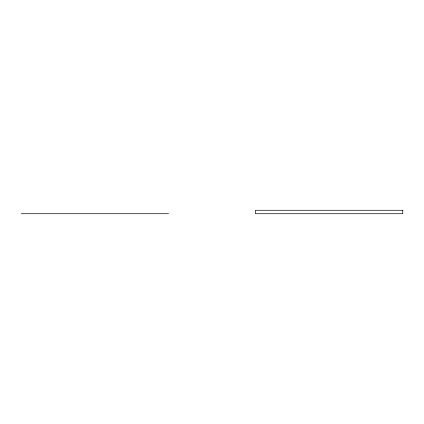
<?xml version="1.0" encoding="UTF-8"?>
<svg xmlns="http://www.w3.org/2000/svg" width="424" height="424" viewBox="0 0 424 424"><rect width="100%" height="100%" fill="white"/><g stroke="black" fill="none" stroke-linecap="round" stroke-linejoin="round"><path stroke-width="0.64" d="M21.2 213.728L168.556 213.728M402.8 210.272L255.444 210.272L255.444 213.728L402.8 213.728L402.8 210.272"/></g></svg>
